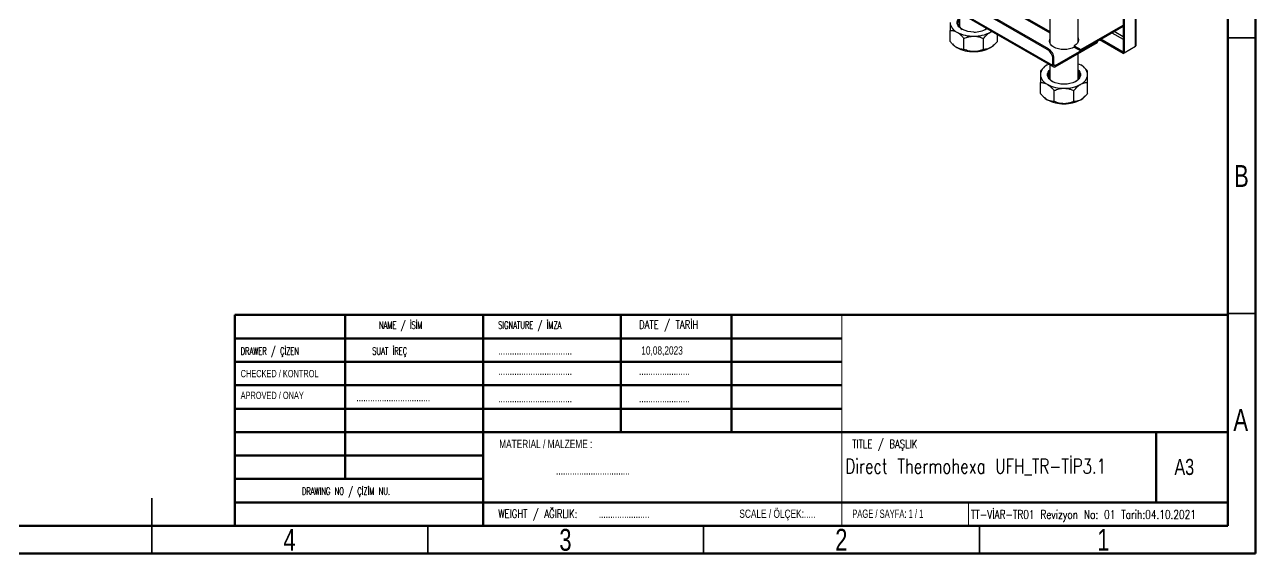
# Model space of a CAD drawing. Header units: millimetres. Extents: x 15 to 415, y 5 to 292.
# Drawn here: x 191.9 to 415, y 5 to 100.9 of the extents above; entities that cross this region are included whole.
import ezdxf

# ---------------------------------------------------------------- set-up
doc = ezdxf.new("R2010")
doc.units = ezdxf.units.MM
doc.styles.add('SLDTEXTSTYLE0', font='TXT', dxfattribs={"width": 0.75})
doc.styles.add('SLDTEXTSTYLE1', font='TXT', dxfattribs={"width": 0.75, "bigfont": 'bigfont'})
doc.styles.add('SLDTEXTSTYLE2', font='TXT', dxfattribs={"width": 0.684211})
doc.styles.add('SLDTEXTSTYLE3', font='TXT', dxfattribs={"width": 0.605, "bigfont": 'bigfont'})
doc.styles.add('SLDTEXTSTYLE4', font='TXT', dxfattribs={"width": 0.605})

msp = doc.modelspace()

# ---------------------------------------------------------------- linework, layer by layer
at = {"color": 7, "linetype": 'Continuous', "lineweight": 70}
for p, q in [((415, 292), (415, 5)), ((410, 287), (410, 10)), ((410, 10), (20, 10)), ((415, 5), (15, 5))]:
    msp.add_line(p, q, dxfattribs=at)
at = {"color": 7, "linetype": 'Continuous', "lineweight": 25}
for p, q in [((393.2459, 97), (393.2459, 189.8194)), ((393.4133, 97.3417), (393.4133, 189.9443)), ((391.0235, 188.7697), (391.0235, 95.9504)), ((391.2256, 188.6531), (391.2256, 95.8337)), ((377.7445, 109.9987), (377.7445, 97.5812)), ((382.8874, 97.8145), (382.8874, 109.9987)), ((377.2855, 96.4177), (358.3178, 107.3675)), ((377.4875, 96.5344), (358.5105, 107.4896)), ((356.2312, 106.0458), (378.414, 93.24)), ((365.8202, 106.535), (377.7445, 99.6512)), ((365.8202, 106.3017), (377.7445, 99.418)), ((361.38, 103.0735), (361.38, 100.4627)), ((383.3464, 96.4173), (391.0235, 100.8493)), ((383.3464, 96.1841), (391.0235, 100.616)), ((359.6657, 97.8858), (359.6657, 99.8616)), ((362.1763, 96.4365), (362.1763, 98.4123)), ((365.7267, 96.4365), (365.7267, 98.4123)), ((367.2233, 99.7003), (366.9819, 99.5488)), ((368.2372, 97.8858), (368.2372, 99.1149)), ((391.0093, 95.7088), (386.7662, 98.1583)), ((391.0093, 95.9421), (386.9683, 98.2749)), ((360.0877, 97.4159), (360.2274, 97.2743)), ((367.6755, 97.2743), (367.8143, 97.4149)), ((377.2855, 96.4177), (377.4875, 96.5344)), ((378.6997, 93.5016), (386.3768, 97.9335)), ((378.6997, 93.2683), (386.3768, 97.7002)), ((382.1847, 97.088), (383.3464, 96.4173)), ((382.1847, 97.088), (382.1847, 96.8547)), ((382.1847, 96.8547), (383.3464, 96.1841)), ((383.3464, 96.4173), (383.3464, 96.1841)), ((386.3768, 97.7002), (386.3768, 97.9335)), ((391.0236, 95.9504), (391.0093, 95.9421)), ((391.0093, 95.7088), (391.0093, 95.9421)), ((391.2256, 95.8337), (391.0235, 95.9504)), ((391.2256, 95.8337), (393.2459, 97)), ((377.2855, 93.6007), (377.5478, 93.74)), ((378.4977, 94.7847), (378.2956, 94.6681)), ((378.2956, 93.5016), (378.2956, 94.6681)), ((378.4977, 93.6182), (378.4977, 94.7847)), ((382.8874, 91.0157), (382.8874, 95.6858)), ((391.0093, 95.7088), (391.2256, 95.8337)), ((376.5918, 93.0757), (376.4521, 92.9341)), ((377.7445, 91.9039), (377.696, 91.8758)), ((377.7445, 93.6265), (377.7445, 91.0157)), ((378.4977, 93.6182), (378.2956, 93.5016)), ((378.6997, 93.5016), (378.6997, 93.2683)), ((384.1787, 92.9351), (384.04, 93.0757)), ((376.0302, 88.4388), (376.0302, 90.4146)), ((382.9387, 91.1221), (382.8874, 91.1559)), ((384.6016, 88.4388), (384.6016, 90.4146)), ((376.4521, 87.9689), (376.5918, 87.8273)), ((378.5407, 86.9895), (378.5407, 88.9653)), ((382.0911, 86.9895), (382.0911, 88.9653)), ((384.04, 87.8273), (384.1787, 87.9679))]:
    msp.add_line(p, q, dxfattribs=at)
at = {"color": 8, "linetype": 'Continuous', "lineweight": 25}
for p, q in [((378.2956, 93.5016), (356.3909, 106.1469)), ((388.9886, 99.4412), (391.0235, 98.2665)), ((391.0235, 98.733), (389.3927, 99.6745)), ((378.6997, 93.5016), (378.4977, 93.6182))]:
    msp.add_line(p, q, dxfattribs=at)
at = {"color": 7, "linetype": 'Continuous', "lineweight": 35}
for p, q in [((410, 98.5), (415, 98.5)), ((410, 48.5), (415, 48.5)), ((215, 5), (215, 15)), ((215, 10), (215, 5)), ((265, 10), (265, 5)), ((315, 10), (315, 5)), ((365, 10), (365, 5))]:
    msp.add_line(p, q, dxfattribs=at)
at = {"color": 7, "linetype": 'Continuous', "lineweight": 50}
for p, q in [((410.0269, 48.25), (230.0269, 48.25)), ((230.0269, 48.25), (230.0269, 10)), ((250.0269, 48.25), (250.0269, 18.5)), ((275.0269, 48.25), (275.0269, 10)), ((300.0269, 27), (300.0269, 48.25)), ((320.0269, 48.25), (320.0269, 27)), ((340.0269, 44), (230.0269, 44)), ((340.0269, 39.75), (230.0269, 39.75)), ((340.0269, 35.5), (230.0269, 35.5)), ((340.0269, 31.25), (230.0269, 31.25)), ((295.8269, 27), (230.0269, 27)), ((295.8269, 27), (410.0269, 27)), ((397.0269, 14.25), (397.0269, 27)), ((275.0269, 22.7499), (230.0269, 22.7499)), ((275.0269, 18.5), (230.0269, 18.5)), ((230.0083, 14.25), (410.0083, 14.25))]:
    msp.add_line(p, q, dxfattribs=at)
at = {"color": 7, "linetype": 'Continuous', "lineweight": 18}
for p, q in [((340.0269, 48.25), (340.0269, 10)), ((363.0269, 14.25), (363.0269, 10))]:
    msp.add_line(p, q, dxfattribs=at)
at = {"color": 7, "linetype": 'Continuous', "lineweight": 25, "flags": 128}
for points in [[(363.9515, 99.5664), (363.4002, 99.5959), (362.8677, 99.6834), (362.3722, 99.8258), (361.9304, 100.0184), (361.5574, 100.2546), (361.266, 100.5263), (361.066, 100.8243), (360.9643, 101.1385), (360.9643, 101.4581), (361.066, 101.7722), (361.266, 102.0702), (361.38, 102.1903)], [(361.38, 101.9006), (361.2515, 101.7211), (361.1234, 101.4164), (361.0976, 101.1031), (361.1749, 100.7928), (361.3525, 100.4964), (361.6241, 100.2249), (361.8815, 100.0447)], [(366.0214, 100.0447), (366.2788, 100.2249), (366.2936, 100.237)], [(382.1847, 96.8547), (381.7842, 96.6649), (381.3273, 96.5239), (380.8315, 96.4371), (380.3159, 96.4078), (379.8003, 96.4371), (379.3046, 96.5239), (378.8476, 96.6649), (378.4471, 96.8547), (378.1185, 97.0859), (377.8742, 97.3496), (377.7239, 97.6358), (377.6731, 97.9335), (377.7239, 98.2311), (377.7445, 98.2858)], [(382.8874, 98.5191), (382.908, 98.4644), (382.9588, 98.1668), (382.908, 97.8691), (382.7576, 97.5829), (382.5134, 97.3192), (382.1847, 97.088)], [(382.8874, 98.2858), (382.908, 98.2311), (382.9511, 98.0501)], [(377.6808, 97.8168), (377.7239, 97.9978), (377.7445, 98.0525)], [(382.8874, 93.8305), (383.0348, 93.7638), (383.3464, 93.6007)], [(380.3159, 90.1194), (379.7647, 90.1489), (379.2322, 90.2364), (378.7366, 90.3788), (378.2948, 90.5714), (377.9219, 90.8076), (377.6304, 91.0793), (377.4305, 91.3773), (377.3287, 91.6915), (377.3287, 92.0111), (377.4305, 92.3252), (377.6304, 92.6232), (377.7445, 92.7433)], [(377.7445, 92.4536), (377.6159, 92.2741), (377.4879, 91.9694), (377.462, 91.6561), (377.5393, 91.3458), (377.717, 91.0494), (377.9886, 90.7779), (378.246, 90.5977)], [(382.8874, 92.7433), (383.0014, 92.6232), (383.2014, 92.3252), (383.3031, 92.0111), (383.3031, 91.6915), (383.2014, 91.3773), (383.0014, 91.0793), (382.71, 90.8076), (382.337, 90.5714), (381.8952, 90.3788), (381.3997, 90.2364), (380.8672, 90.1489), (380.3159, 90.1194)], [(382.3858, 90.5977), (382.6433, 90.7779), (382.9149, 91.0494), (383.0925, 91.3458), (383.1698, 91.6561), (383.144, 91.9694), (383.0159, 92.2741), (382.8874, 92.4536)]]:
    msp.add_lwpolyline(points, dxfattribs=at)
at = {"color": 7, "linetype": 'Continuous', "lineweight": 25}
for centre, radius, start, end in [((361.8106, 101.5122), 2.1555, 185.694799, 245.625342), ((363.828, 105.0068), 6.1839, 241.959761, 271.144097), ((364.0743, 103.6636), 4.099, 268.282714, 303.047015), ((364.0749, 105.0068), 6.1839, 268.855903, 298.040239), ((362.5108, 99.5703), 3.2381, 225.156912, 240.596177), ((363.828, 102.2073), 6.1839, 241.959761, 271.144097), ((364.0749, 102.2073), 6.1839, 268.855903, 298.040239), ((365.3921, 99.5703), 3.2381, 299.403823, 314.843088), ((376.1025, 94.5683), 2.1954, 2.605478, 57.394522), ((376.3045, 94.6849), 2.1954, 2.605478, 57.394522), ((378.175, 91.6374), 2.1555, 114.374658, 174.305201), ((378.175, 92.0652), 2.1555, 185.694799, 245.625342), ((378.6282, 91.2071), 1.178, 139.811123, 165.538761), ((378.542, 93.4616), 0.2495, 170.785963, 309.203285), ((378.6208, 93.5983), 0.1248, 170.785963, 309.203285), ((381.9963, 91.2047), 1.1857, 14.488778, 41.283069), ((382.4568, 91.6374), 2.1555, 5.694799, 65.625342), ((382.4568, 92.0652), 2.1555, 294.374658, 354.305201), ((380.1925, 95.5598), 6.1839, 241.959761, 271.144097), ((380.4394, 95.5598), 6.1839, 268.855903, 298.040239), ((378.8753, 90.1233), 3.2381, 225.156912, 240.596177), ((380.1925, 92.7602), 6.1839, 241.959761, 271.144097), ((380.4394, 92.7602), 6.1839, 268.855903, 298.040239), ((381.7566, 90.1233), 3.2381, 299.403823, 314.843088)]:
    msp.add_arc(centre, radius, start, end, dxfattribs=at)
for points, knots in [([(359.6657, 101.2983), (359.6657, 101.2092), (359.6657, 101.0293), (359.6657, 100.6882), (359.6657, 100.299), (359.6657, 100.008), (359.6657, 99.8616)], [0, 0, 0, 0, 0.23399835, 0.47271012, 0.73458372, 1, 1, 1, 1]), ([(361.38, 100.9065), (361.3557, 100.893), (361.2933, 100.8583), (361.2411, 100.8186), (361.2092, 100.7944)], [0, 0, 0, 0, 0.38950289, 1, 1, 1, 1]), ([(361.38, 100.7584), (361.3554, 100.745), (361.317, 100.7242), (361.2848, 100.7004), (361.2733, 100.6919)], [0, 0, 0, 0, 0.6420426, 1, 1, 1, 1]), ([(359.6657, 99.8616), (359.7428, 99.8636), (359.8974, 99.8676), (360.1424, 99.841), (360.399, 99.7822), (360.6605, 99.6887), (360.8361, 99.5944), (360.921, 99.5488)], [0, 0, 0, 0, 0.19775454, 0.39667957, 0.60057886, 0.80693592, 1, 1, 1, 1]), ([(360.921, 99.5488), (361.0043, 99.4975), (361.1719, 99.3941), (361.4698, 99.1589), (361.8112, 98.8378), (362.0537, 98.5551), (362.1763, 98.4123)], [0, 0, 0, 0, 0.189359343, 0.381257695, 0.687498823, 1, 1, 1, 1]), ([(362.1763, 98.4123), (362.3212, 98.4733), (362.6127, 98.5959), (363.0602, 98.7248), (363.509, 98.8086), (363.8031, 98.819), (363.9515, 98.8242)], [0, 0, 0, 0, 0.26212596, 0.52728985, 0.76142716, 1, 1, 1, 1]), ([(363.9515, 98.8242), (364.0533, 98.8216), (364.3483, 98.8143), (364.8348, 98.7316), (365.3237, 98.5837), (365.6133, 98.4605), (365.7267, 98.4123)], [0, 0, 0, 0, 0.16383208, 0.47463023, 0.79438792, 1, 1, 1, 1]), ([(365.7267, 98.4123), (365.8037, 98.5033), (365.9583, 98.6858), (366.2033, 98.9419), (366.4599, 99.18), (366.6795, 99.3529), (366.8545, 99.4727), (366.9394, 99.5234), (366.9819, 99.5488)], [0, 0, 0, 0, 0.19773765, 0.3966457, 0.60052758, 0.80686701, 0.90326374, 1, 1, 1, 1]), ([(366.9819, 99.5488), (367.0655, 99.5965), (367.1562, 99.6482), (367.245, 99.6811), (367.252, 99.6837)], [0, 0, 0, 0, 0.9215796, 1, 1, 1, 1]), ([(360.921, 96.7493), (360.8377, 96.8006), (360.6701, 96.904), (360.3722, 97.1392), (360.0308, 97.4603), (359.7883, 97.743), (359.6657, 97.8858)], [0, 0, 0, 0, 0.18935934, 0.38125769, 0.68749882, 1, 1, 1, 1]), ([(362.1763, 96.4365), (362.0992, 96.4345), (361.9446, 96.4305), (361.6996, 96.4571), (361.443, 96.5159), (361.1815, 96.6094), (361.0059, 96.7037), (360.921, 96.7493)], [0, 0, 0, 0, 0.197754538, 0.39667957, 0.60057886, 0.806935917, 1, 1, 1, 1]), ([(363.9515, 96.0246), (363.8059, 96.0296), (363.5119, 96.0398), (363.0648, 96.1229), (362.6146, 96.2522), (362.323, 96.3748), (362.1763, 96.4365)], [0, 0, 0, 0, 0.23399835, 0.47271012, 0.73458372, 1, 1, 1, 1]), ([(365.7267, 96.4365), (365.6133, 96.3883), (365.3283, 96.267), (364.8399, 96.1185), (364.3535, 96.0347), (364.0533, 96.0272), (363.9515, 96.0246)], [0, 0, 0, 0, 0.20561369, 0.51701168, 0.83616664, 1, 1, 1, 1]), ([(366.9819, 96.7493), (366.8987, 96.7045), (366.731, 96.6143), (366.4331, 96.5056), (366.0917, 96.4325), (365.8492, 96.4352), (365.7267, 96.4365)], [0, 0, 0, 0, 0.18935934, 0.38125769, 0.68749882, 1, 1, 1, 1]), ([(368.2372, 97.8858), (368.1601, 97.7948), (368.0055, 97.6124), (367.7605, 97.3561), (367.5039, 97.1186), (367.2424, 96.9102), (367.0668, 96.8017), (366.9819, 96.7493)], [0, 0, 0, 0, 0.19775454, 0.39667957, 0.60057886, 0.80693592, 1, 1, 1, 1]), ([(376.4542, 92.9319), (376.4369, 92.9157), (376.2882, 92.777), (376.1512, 92.6109), (376.0302, 92.4642)], [0, 0, 0, 0, 0.1167347, 1, 1, 1, 1]), ([(376.0302, 92.4642), (376.0302, 92.447), (376.0302, 92.4037), (376.0302, 92.2703), (376.0302, 92.0733), (376.0302, 91.9075), (376.0302, 91.8513)], [0, 0, 0, 0, 0.20561369, 0.51701168, 0.83616664, 1, 1, 1, 1]), ([(376.0302, 91.8513), (376.0302, 91.7622), (376.0302, 91.5823), (376.0302, 91.2412), (376.0302, 90.852), (376.0302, 90.561), (376.0302, 90.4146)], [0, 0, 0, 0, 0.23399835, 0.47271012, 0.73458372, 1, 1, 1, 1]), ([(377.7445, 91.4595), (377.7202, 91.446), (377.6578, 91.4113), (377.6056, 91.3716), (377.5737, 91.3474)], [0, 0, 0, 0, 0.38950289, 1, 1, 1, 1]), ([(383.1088, 91.5812), (383.0609, 91.6223), (382.9929, 91.6809), (382.9115, 91.733), (382.8874, 91.7484)], [0, 0, 0, 0, 0.70274573, 1, 1, 1, 1]), ([(384.6016, 92.4642), (384.5248, 92.5556), (384.3871, 92.7194), (384.2417, 92.8682), (384.1775, 92.9339)], [0, 0, 0, 0, 0.55822991, 1, 1, 1, 1]), ([(384.6016, 91.8513), (384.6016, 91.9075), (384.6016, 92.0704), (384.6016, 92.2686), (384.6016, 92.403), (384.6016, 92.447), (384.6016, 92.4642)], [0, 0, 0, 0, 0.163832078, 0.474630233, 0.794387922, 1, 1, 1, 1]), ([(384.6016, 90.4146), (384.6016, 90.5592), (384.6016, 90.8502), (384.6016, 91.2373), (384.6016, 91.5803), (384.6016, 91.7604), (384.6016, 91.8513)], [0, 0, 0, 0, 0.262125958, 0.52728985, 0.761427155, 1, 1, 1, 1]), ([(376.0302, 90.4146), (376.1073, 90.4166), (376.2619, 90.4206), (376.5069, 90.394), (376.7635, 90.3352), (377.0249, 90.2417), (377.2006, 90.1474), (377.2855, 90.1018)], [0, 0, 0, 0, 0.19775454, 0.39667957, 0.60057886, 0.80693592, 1, 1, 1, 1]), ([(377.2855, 90.1018), (377.3687, 90.0505), (377.5364, 89.9471), (377.8342, 89.7119), (378.1757, 89.3908), (378.4182, 89.1081), (378.5407, 88.9653)], [0, 0, 0, 0, 0.18935934, 0.38125769, 0.68749882, 1, 1, 1, 1]), ([(377.7445, 91.3113), (377.7199, 91.298), (377.6815, 91.2772), (377.6493, 91.2534), (377.6378, 91.2449)], [0, 0, 0, 0, 0.6420426, 1, 1, 1, 1]), ([(378.5407, 88.9653), (378.6857, 89.0263), (378.9772, 89.1489), (379.4246, 89.2777), (379.8735, 89.3616), (380.1675, 89.372), (380.3159, 89.3772)], [0, 0, 0, 0, 0.26212596, 0.52728985, 0.76142716, 1, 1, 1, 1]), ([(380.3159, 89.3772), (380.4178, 89.3746), (380.7127, 89.3673), (381.1993, 89.2846), (381.6882, 89.1367), (381.9778, 89.0135), (382.0911, 88.9653)], [0, 0, 0, 0, 0.16383208, 0.47463023, 0.79438792, 1, 1, 1, 1]), ([(382.0911, 88.9653), (382.1682, 89.0563), (382.3228, 89.2388), (382.5678, 89.4949), (382.8244, 89.733), (383.044, 89.9059), (383.219, 90.0257), (383.3039, 90.0764), (383.3464, 90.1018)], [0, 0, 0, 0, 0.19773765, 0.3966457, 0.60052758, 0.80686701, 0.90326374, 1, 1, 1, 1]), ([(383.3464, 90.1018), (383.4296, 90.1466), (383.5973, 90.2368), (383.8952, 90.3455), (384.2366, 90.4186), (384.4791, 90.4159), (384.6016, 90.4146)], [0, 0, 0, 0, 0.18935934, 0.38125769, 0.68749882, 1, 1, 1, 1]), ([(377.2855, 87.3023), (377.2022, 87.3536), (377.0346, 87.457), (376.7367, 87.6922), (376.3953, 88.0133), (376.1527, 88.296), (376.0302, 88.4388)], [0, 0, 0, 0, 0.18935934, 0.38125769, 0.68749882, 1, 1, 1, 1]), ([(378.5407, 86.9895), (378.4637, 86.9875), (378.3091, 86.9835), (378.0641, 87.0101), (377.8075, 87.0689), (377.546, 87.1624), (377.3704, 87.2567), (377.2855, 87.3023)], [0, 0, 0, 0, 0.19775454, 0.39667957, 0.60057886, 0.80693592, 1, 1, 1, 1]), ([(383.3464, 87.3023), (383.2631, 87.2575), (383.0955, 87.1673), (382.7976, 87.0586), (382.4562, 86.9855), (382.2136, 86.9882), (382.0911, 86.9895)], [0, 0, 0, 0, 0.18935934, 0.38125769, 0.68749882, 1, 1, 1, 1]), ([(384.6016, 88.4388), (384.5246, 88.3478), (384.37, 88.1653), (384.125, 87.9091), (383.8684, 87.6716), (383.6069, 87.4632), (383.4313, 87.3547), (383.3464, 87.3023)], [0, 0, 0, 0, 0.19775454, 0.39667957, 0.60057886, 0.80693592, 1, 1, 1, 1]), ([(380.3159, 86.5776), (380.1704, 86.5826), (379.8764, 86.5928), (379.4293, 86.6759), (378.9791, 86.8052), (378.6875, 86.9278), (378.5407, 86.9895)], [0, 0, 0, 0, 0.23399835, 0.47271012, 0.73458372, 1, 1, 1, 1]), ([(382.0911, 86.9895), (381.9778, 86.9413), (381.6928, 86.82), (381.2044, 86.6715), (380.7179, 86.5877), (380.4178, 86.5802), (380.3159, 86.5776)], [0, 0, 0, 0, 0.20561369, 0.51701168, 0.83616664, 1, 1, 1, 1])]:
    msp.add_open_spline(points, degree=3, knots=knots, dxfattribs=at)
msp.add_open_spline([(393.2459, 97), (393.2939, 97.0522), (393.3898, 97.1565), (393.4054, 97.28), (393.4133, 97.3417)], degree=3, dxfattribs=at)

# ---------------------------------------------------------------- texts
at = {"color": 7, "linetype": 'Continuous', "lineweight": 0}
for s, insert, char_height, attachment_point, style in [('B', (412.4706, 75.4493), 3.9688, 2, 'SLDTEXTSTYLE0'), ('NAME / İSİM', (256.1702, 47.0696), 1.322917, 1, 'SLDTEXTSTYLE3'), ('SIGNATURE / İMZA', (277.7723, 47.0696), 1.322917, 1, 'SLDTEXTSTYLE3'), ('DATE / TARİH', (303.2974, 47.256), 1.5, 1, 'SLDTEXTSTYLE1'), ('DRAWER / ÇİZEN', (231.0927, 42.3741), 1.322917, 1, 'SLDTEXTSTYLE3'), ('SUAT İREÇ', (258.1091, 42.3741), 1.32292, 2, 'SLDTEXTSTYLE3'), ('10,08,2023', (303.703, 42.5605), 1.5, 1, 'SLDTEXTSTYLE0'), ('................................', (277.7723, 42.5605), 1.5, 1, 'SLDTEXTSTYLE0'), ('CHECKED / KONTROL', (231.0927, 38.2778), 1.322917, 1, 'SLDTEXTSTYLE4'), ('................................', (277.7723, 38.8688), 1.5, 1, 'SLDTEXTSTYLE0'), ('......................', (303.2974, 38.8688), 1.5, 1, 'SLDTEXTSTYLE0'), ('APROVED / ONAY', (231.0927, 34.3327), 1.322917, 1, 'SLDTEXTSTYLE4'), ('................................', (252.0692, 34.0659), 1.5, 1, 'SLDTEXTSTYLE0'), ('................................', (277.7723, 33.93), 1.5, 1, 'SLDTEXTSTYLE0'), ('......................', (303.2974, 33.93), 1.5, 1, 'SLDTEXTSTYLE0'), ('A', (412.3397, 31.1993), 3.9688, 2, 'SLDTEXTSTYLE0'), ('MATERIAL / MALZEME :', (277.9517, 25.6042), 1.5, 1, 'SLDTEXTSTYLE0'), ('TITLE / BAŞLIK', (341.9378, 25.6042), 1.5, 1, 'SLDTEXTSTYLE1'), ('Direct Thermohexa UFH_TR-TİP3.1', (340.6814, 22.1525), 2.645833, 1, 'SLDTEXTSTYLE1'), ('A3', (400.3317, 22.1408), 2.91042, 1, 'SLDTEXTSTYLE0'), ('................................', (288.2572, 20.7629), 1.5, 1, 'SLDTEXTSTYLE0'), ('DRAWING NO / ÇİZİM NU.', (242.2003, 16.9334), 1.322917, 1, 'SLDTEXTSTYLE3'), ('WEIGHT / AĞIRLIK:', (277.7723, 12.9493), 1.4986, 1, 'SLDTEXTSTYLE1'), ('......................', (295.9966, 12.9507), 1.5, 1, 'SLDTEXTSTYLE0'), ('SCALE / ÖLÇEK:.....', (321.4773, 12.9507), 1.5, 1, 'SLDTEXTSTYLE0'), ('PAGE / SAYFA: 1 / 1', (341.9378, 12.9507), 1.5, 1, 'SLDTEXTSTYLE2'), ('TT-VİAR-TR01 Revizyon No: 01 Tarih:04.10.2021', (363.4333, 12.8535), 1.5875, 1, 'SLDTEXTSTYLE1'), ('4', (239.96, 9.4493), 3.9688, 2, 'SLDTEXTSTYLE0'), ('3', (289.96, 9.4493), 3.9688, 2, 'SLDTEXTSTYLE0'), ('2', (339.96, 9.4493), 3.9688, 2, 'SLDTEXTSTYLE0'), ('1', (387.46, 9.4493), 3.9688, 2, 'SLDTEXTSTYLE0')]:
    msp.add_mtext(s, dxfattribs=dict(at, insert=insert, char_height=char_height, attachment_point=attachment_point, style=style))

doc.saveas('drawing.dxf')
